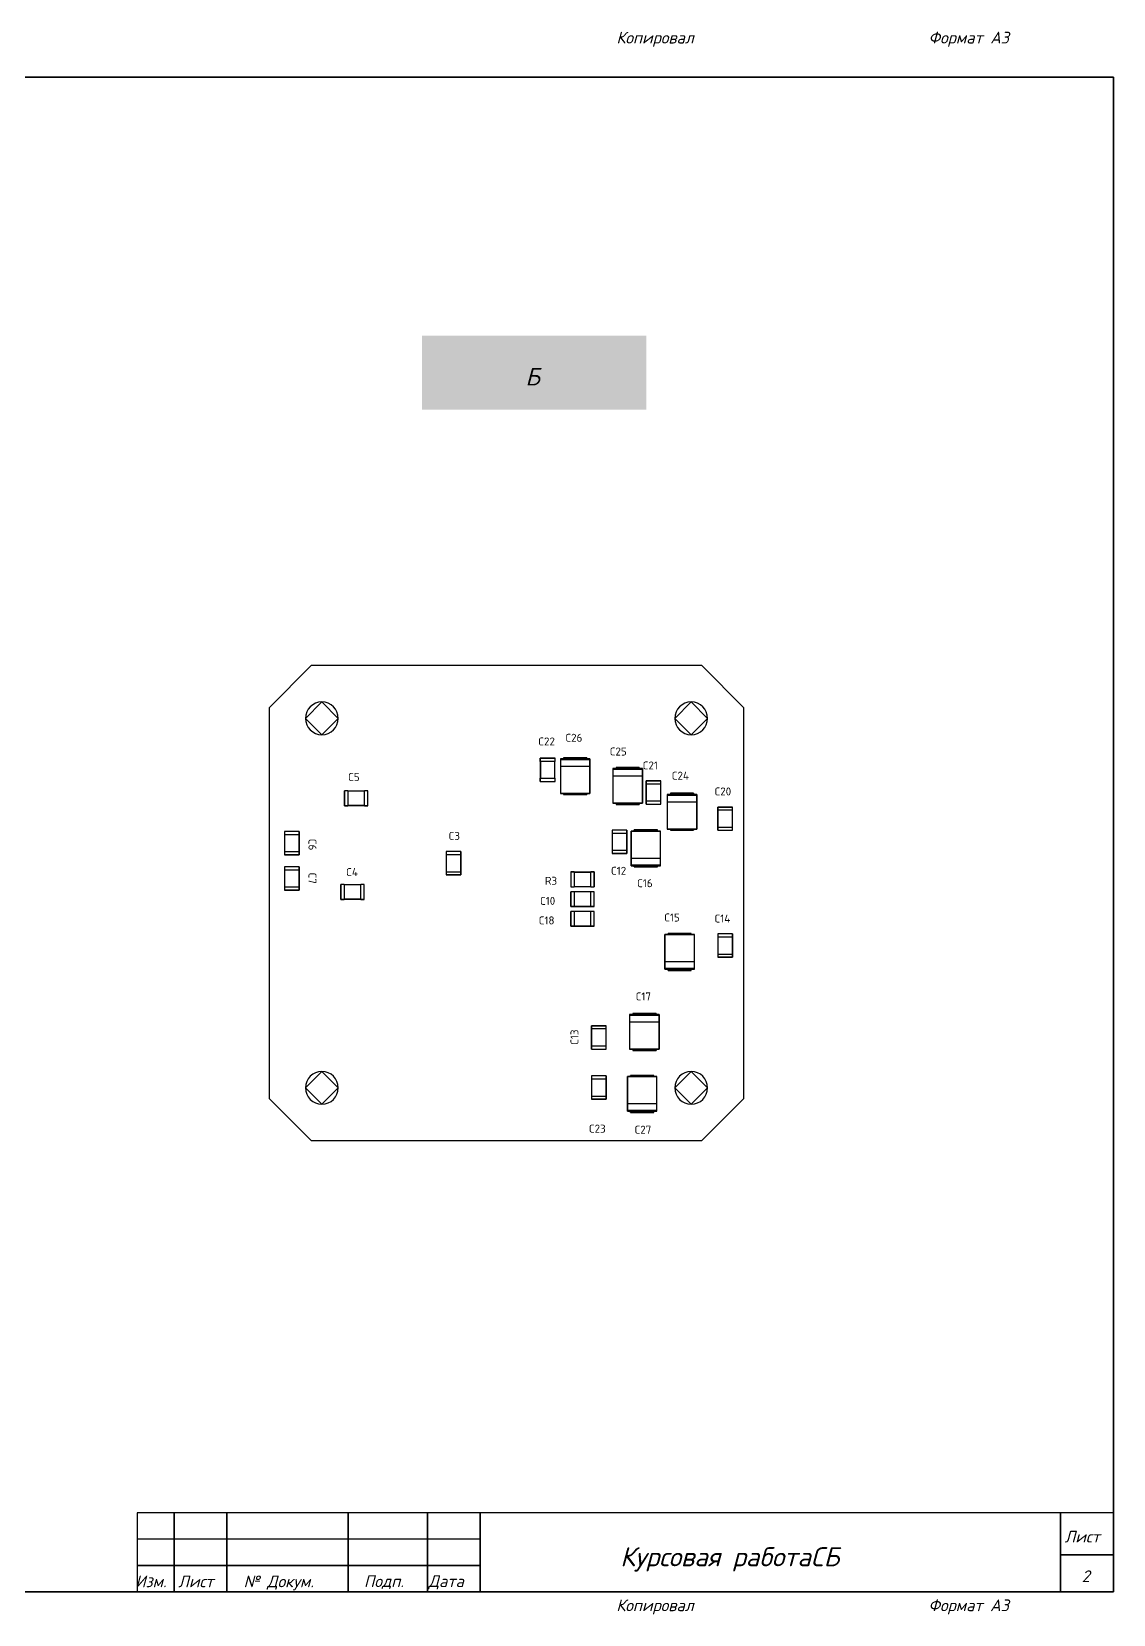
# Model space of a CAD drawing. Header units: inches. Extents: x 5 to 415, y -593 to 71.
# Drawn here: x 210 to 415, y -593.3 to -293.4 of the extents above; entities that cross this region are included whole.
import ezdxf

# ---------------------------------------------------------------- set-up
doc = ezdxf.new("R2010")
doc.units = ezdxf.units.IN
doc.header["$MEASUREMENT"] = 0
doc.styles.add('ISOCPEUR0', font='isocpeur.ttf', dxfattribs={"height": 3.704167})
doc.styles.add('ISOCPEUR1', font='isocpeui.ttf', dxfattribs={"height": 4.7625})

msp = doc.modelspace()

# ---------------------------------------------------------------- linework, layer by layer
at = {"color": 18, "true_color": 0x000000}
for p, q in [((5, -302), (415, -302)), ((415, -302), (20, -302)), ((415, -302), (415, -589)), ((415, -589), (415, -302)), ((263, -413.5), (255, -421.5)), ((337, -413.5), (263, -413.5)), ((345, -421.5), (337, -413.5)), ((255, -421.5), (255, -495.5)), ((261.9, -423.5), (265, -420.4)), ((265, -420.4), (268.1, -423.5)), ((331.9, -423.5), (335, -420.4)), ((335, -420.4), (338.1, -423.5)), ((345, -495.5), (345, -421.5)), ((265, -426.6), (261.9, -423.5)), ((268.1, -423.5), (265, -426.6)), ((335, -426.6), (331.9, -423.5)), ((338.1, -423.5), (335, -426.6)), ((309.2, -431.05), (306.4, -431.05)), ((306.4, -431.05), (306.4, -431.65)), ((306.4, -431.65), (306.4, -431.05)), ((306.4, -431.05), (309.2, -431.05)), ((306.4, -431.65), (306.42, -431.65)), ((309.2, -431.65), (306.4, -431.65)), ((306.42, -431.65), (306.42, -434.85)), ((306.42, -434.85), (306.42, -431.65)), ((309.18, -434.85), (309.18, -431.65)), ((309.18, -431.65), (309.2, -431.65)), ((309.18, -434.85), (309.18, -431.65)), ((309.2, -431.65), (309.2, -431.05)), ((309.2, -431.65), (309.2, -431.05)), ((310.8, -431.15), (310.2, -431.15)), ((310.2, -431.15), (310.2, -431.35)), ((315.8, -431.15), (310.2, -431.15)), ((310.2, -431.15), (310.2, -431.35)), ((310.2, -431.35), (310.2, -432.55)), ((315.8, -431.35), (310.2, -431.35)), ((310.2, -431.35), (310.2, -432.55)), ((315.2, -430.95), (310.8, -430.95)), ((310.8, -430.95), (310.8, -431.15)), ((310.8, -430.95), (310.8, -431.15)), ((315.2, -430.95), (310.8, -430.95)), ((315.2, -431.15), (315.2, -430.95)), ((315.2, -430.95), (315.2, -431.15)), ((315.8, -431.15), (315.2, -431.15)), ((315.8, -431.35), (315.8, -431.15)), ((315.8, -431.15), (315.8, -431.35)), ((315.8, -432.55), (315.8, -431.35)), ((315.8, -431.35), (315.8, -432.55)), ((310.2, -432.55), (310.2, -437.75)), ((310.2, -432.55), (315.8, -432.55)), ((310.2, -432.55), (310.2, -437.75)), ((315.8, -437.75), (315.8, -432.55)), ((315.8, -432.55), (315.8, -437.75)), ((320.75, -433), (320.15, -433)), ((320.15, -433), (320.15, -433.2)), ((325.75, -433), (320.15, -433)), ((320.15, -433), (320.15, -433.2)), ((320.15, -433.2), (320.15, -434.4)), ((325.75, -433.2), (320.15, -433.2)), ((320.15, -433.2), (320.15, -434.4)), ((320.15, -434.4), (320.15, -439.6)), ((320.15, -434.4), (325.75, -434.4)), ((320.15, -434.4), (320.15, -439.6)), ((325.15, -432.8), (320.75, -432.8)), ((320.75, -432.8), (320.75, -433)), ((320.75, -432.8), (320.75, -433)), ((325.15, -432.8), (320.75, -432.8)), ((325.15, -433), (325.15, -432.8)), ((325.15, -432.8), (325.15, -433)), ((325.75, -433), (325.15, -433)), ((325.75, -433.2), (325.75, -433)), ((325.75, -433), (325.75, -433.2)), ((325.75, -434.4), (325.75, -433.2)), ((325.75, -433.2), (325.75, -434.4)), ((325.75, -439.6), (325.75, -434.4)), ((325.75, -434.4), (325.75, -439.6)), ((269.9, -437.25), (269.3, -437.25)), ((269.3, -437.25), (269.3, -440.05)), ((269.3, -440.05), (269.3, -437.25)), ((269.9, -437.25), (269.3, -437.25)), ((269.9, -437.27), (269.9, -437.25)), ((269.9, -437.25), (269.9, -440.05)), ((273.1, -437.27), (269.9, -437.27)), ((273.1, -437.27), (269.9, -437.27)), ((273.7, -437.25), (273.1, -437.25)), ((273.1, -437.25), (273.1, -437.27)), ((273.7, -437.25), (273.1, -437.25)), ((273.1, -440.05), (273.1, -437.25)), ((273.7, -440.05), (273.7, -437.25)), ((273.7, -440.05), (273.7, -437.25)), ((306.42, -434.85), (306.4, -434.85)), ((306.4, -434.85), (306.4, -435.45)), ((306.4, -435.45), (306.4, -434.85)), ((306.4, -434.85), (309.2, -434.85)), ((306.4, -435.45), (309.2, -435.45)), ((306.4, -435.45), (309.2, -435.45)), ((309.2, -434.85), (309.18, -434.85)), ((309.2, -435.45), (309.2, -434.85)), ((309.2, -435.45), (309.2, -434.85)), ((310.2, -437.75), (310.8, -437.75)), ((315.8, -437.75), (310.2, -437.75)), ((310.8, -437.75), (310.8, -437.95)), ((310.8, -437.75), (310.8, -437.95)), ((315.2, -437.95), (315.2, -437.75)), ((315.2, -437.75), (315.8, -437.75)), ((315.2, -437.75), (315.2, -437.95)), ((329.25, -435.35), (326.45, -435.35)), ((326.45, -435.35), (326.45, -435.95)), ((326.45, -435.95), (326.45, -435.35)), ((326.45, -435.35), (329.25, -435.35)), ((326.45, -435.95), (326.47, -435.95)), ((329.25, -435.95), (326.45, -435.95)), ((326.47, -435.95), (326.47, -439.15)), ((326.47, -439.15), (326.47, -435.95)), ((329.23, -439.15), (329.23, -435.95)), ((329.23, -435.95), (329.25, -435.95)), ((329.23, -439.15), (329.23, -435.95)), ((329.25, -435.95), (329.25, -435.35)), ((329.25, -435.95), (329.25, -435.35)), ((335.45, -437.7), (331.05, -437.7)), ((331.05, -437.7), (331.05, -437.9)), ((331.05, -437.7), (331.05, -437.9)), ((335.45, -437.7), (331.05, -437.7)), ((335.45, -437.9), (335.45, -437.7)), ((335.45, -437.7), (335.45, -437.9)), ((269.3, -440.05), (269.9, -440.05)), ((269.9, -440.05), (269.3, -440.05)), ((269.9, -440.05), (269.9, -440.03)), ((269.9, -440.03), (273.1, -440.03)), ((273.1, -440.03), (269.9, -440.03)), ((273.1, -440.03), (273.1, -440.05)), ((273.1, -440.05), (273.7, -440.05)), ((273.7, -440.05), (273.1, -440.05)), ((310.8, -437.95), (315.2, -437.95)), ((315.2, -437.95), (310.8, -437.95)), ((320.15, -439.6), (320.75, -439.6)), ((325.75, -439.6), (320.15, -439.6)), ((320.75, -439.6), (320.75, -439.8)), ((320.75, -439.6), (320.75, -439.8)), ((320.75, -439.8), (325.15, -439.8)), ((325.15, -439.8), (320.75, -439.8)), ((325.15, -439.8), (325.15, -439.6)), ((325.15, -439.6), (325.75, -439.6)), ((325.15, -439.6), (325.15, -439.8)), ((326.47, -439.15), (326.45, -439.15)), ((326.45, -439.15), (326.45, -439.75)), ((326.45, -439.75), (326.45, -439.15)), ((326.45, -439.15), (329.25, -439.15)), ((326.45, -439.75), (329.25, -439.75)), ((326.45, -439.75), (329.25, -439.75)), ((329.25, -439.15), (329.23, -439.15)), ((329.25, -439.75), (329.25, -439.15)), ((329.25, -439.75), (329.25, -439.15)), ((331.05, -437.9), (330.45, -437.9)), ((330.45, -437.9), (330.45, -438.1)), ((336.05, -437.9), (330.45, -437.9)), ((330.45, -437.9), (330.45, -438.1)), ((330.45, -438.1), (330.45, -439.3)), ((336.05, -438.1), (330.45, -438.1)), ((330.45, -438.1), (330.45, -439.3)), ((330.45, -439.3), (330.45, -444.5)), ((330.45, -439.3), (336.05, -439.3)), ((330.45, -439.3), (330.45, -444.5)), ((336.05, -437.9), (335.45, -437.9)), ((336.05, -438.1), (336.05, -437.9)), ((336.05, -437.9), (336.05, -438.1)), ((336.05, -439.3), (336.05, -438.1)), ((336.05, -438.1), (336.05, -439.3)), ((336.05, -444.5), (336.05, -439.3)), ((336.05, -439.3), (336.05, -444.5)), ((342.85, -440.3), (340.05, -440.3)), ((340.05, -440.3), (340.05, -440.9)), ((340.05, -440.9), (340.05, -440.3)), ((340.05, -440.3), (342.85, -440.3)), ((342.85, -440.9), (342.85, -440.3)), ((342.85, -440.9), (342.85, -440.3)), ((340.05, -440.9), (340.07, -440.9)), ((342.85, -440.9), (340.05, -440.9)), ((340.07, -440.9), (340.07, -444.1)), ((340.07, -444.1), (340.07, -440.9)), ((342.83, -444.1), (342.83, -440.9)), ((342.83, -440.9), (342.85, -440.9)), ((342.83, -444.1), (342.83, -440.9)), ((260.7, -444.95), (257.9, -444.95)), ((257.9, -444.95), (257.9, -445.55)), ((257.9, -444.95), (257.9, -445.55)), ((260.7, -444.95), (257.9, -444.95)), ((257.9, -445.55), (257.92, -445.55)), ((260.7, -445.55), (257.9, -445.55)), ((257.92, -445.55), (257.92, -448.75)), ((257.92, -445.55), (257.92, -448.75)), ((260.68, -448.75), (260.68, -445.55)), ((260.68, -445.55), (260.7, -445.55)), ((260.68, -445.55), (260.68, -448.75)), ((260.7, -445.55), (260.7, -444.95)), ((260.7, -444.95), (260.7, -445.55)), ((322.8, -444.7), (320, -444.7)), ((320, -444.7), (320, -445.3)), ((320, -444.7), (320, -445.3)), ((322.8, -444.7), (320, -444.7)), ((320, -445.3), (320.02, -445.3)), ((322.8, -445.3), (320, -445.3)), ((320.02, -445.3), (320.02, -448.5)), ((320.02, -445.3), (320.02, -448.5)), ((322.78, -448.5), (322.78, -445.3)), ((322.78, -445.3), (322.8, -445.3)), ((322.78, -445.3), (322.78, -448.5)), ((322.8, -445.3), (322.8, -444.7)), ((322.8, -444.7), (322.8, -445.3)), ((324.2, -444.85), (323.6, -444.85)), ((323.6, -444.85), (323.6, -450.05)), ((323.6, -444.85), (329.2, -444.85)), ((323.6, -450.05), (323.6, -444.85)), ((328.6, -444.65), (324.2, -444.65)), ((324.2, -444.65), (324.2, -444.85)), ((324.2, -444.85), (324.2, -444.65)), ((324.2, -444.65), (328.6, -444.65)), ((328.6, -444.85), (328.6, -444.65)), ((328.6, -444.85), (328.6, -444.65)), ((329.2, -444.85), (328.6, -444.85)), ((329.2, -450.05), (329.2, -444.85)), ((329.2, -450.05), (329.2, -444.85)), ((330.45, -444.5), (331.05, -444.5)), ((336.05, -444.5), (330.45, -444.5)), ((331.05, -444.5), (331.05, -444.7)), ((331.05, -444.5), (331.05, -444.7)), ((331.05, -444.7), (335.45, -444.7)), ((335.45, -444.7), (331.05, -444.7)), ((335.45, -444.7), (335.45, -444.5)), ((335.45, -444.5), (336.05, -444.5)), ((335.45, -444.5), (335.45, -444.7)), ((340.07, -444.1), (340.05, -444.1)), ((340.05, -444.1), (340.05, -444.7)), ((340.05, -444.7), (340.05, -444.1)), ((340.05, -444.1), (342.85, -444.1)), ((340.05, -444.7), (342.85, -444.7)), ((340.05, -444.7), (342.85, -444.7)), ((342.85, -444.1), (342.83, -444.1)), ((342.85, -444.7), (342.85, -444.1)), ((342.85, -444.7), (342.85, -444.1)), ((257.92, -448.75), (257.9, -448.75)), ((257.9, -448.75), (257.9, -449.35)), ((257.9, -448.75), (257.9, -449.35)), ((257.9, -448.75), (260.7, -448.75)), ((257.9, -449.35), (260.7, -449.35)), ((260.7, -449.35), (257.9, -449.35)), ((260.7, -448.75), (260.68, -448.75)), ((260.7, -449.35), (260.7, -448.75)), ((260.7, -448.75), (260.7, -449.35)), ((291.35, -448.75), (288.55, -448.75)), ((288.55, -448.75), (288.55, -449.35)), ((288.55, -448.75), (288.55, -449.35)), ((291.35, -448.75), (288.55, -448.75)), ((288.55, -449.35), (288.57, -449.35)), ((291.35, -449.35), (288.55, -449.35)), ((288.57, -449.35), (288.57, -452.55)), ((288.57, -449.35), (288.57, -452.55)), ((291.33, -452.55), (291.33, -449.35)), ((291.33, -449.35), (291.35, -449.35)), ((291.33, -449.35), (291.33, -452.55)), ((291.35, -449.35), (291.35, -448.75)), ((291.35, -448.75), (291.35, -449.35)), ((320.02, -448.5), (320, -448.5)), ((320, -448.5), (320, -449.1)), ((320, -448.5), (320, -449.1)), ((320, -448.5), (322.8, -448.5)), ((320, -449.1), (322.8, -449.1)), ((322.8, -449.1), (320, -449.1)), ((322.8, -448.5), (322.78, -448.5)), ((322.8, -449.1), (322.8, -448.5)), ((322.8, -448.5), (322.8, -449.1)), ((260.7, -451.65), (257.9, -451.65)), ((257.9, -451.65), (257.9, -452.25)), ((257.9, -451.65), (257.9, -452.25)), ((260.7, -451.65), (257.9, -451.65)), ((257.9, -452.25), (257.92, -452.25)), ((260.7, -452.25), (257.9, -452.25)), ((257.92, -452.25), (257.92, -455.45)), ((257.92, -452.25), (257.92, -455.45)), ((260.68, -455.45), (260.68, -452.25)), ((260.68, -452.25), (260.7, -452.25)), ((260.68, -452.25), (260.68, -455.45)), ((260.7, -452.25), (260.7, -451.65)), ((260.7, -451.65), (260.7, -452.25)), ((288.57, -452.55), (288.55, -452.55)), ((288.55, -452.55), (288.55, -453.15)), ((288.55, -452.55), (288.55, -453.15)), ((288.55, -452.55), (291.35, -452.55)), ((291.35, -452.55), (291.33, -452.55)), ((291.35, -453.15), (291.35, -452.55)), ((291.35, -452.55), (291.35, -453.15)), ((312.2, -452.6), (312.2, -455.4)), ((312.8, -452.6), (312.2, -452.6)), ((312.2, -452.6), (312.8, -452.6)), ((312.2, -452.6), (312.2, -455.4)), ((312.8, -452.62), (312.8, -452.6)), ((312.8, -452.6), (312.8, -455.4)), ((316, -452.62), (312.8, -452.62)), ((312.8, -452.62), (316, -452.62)), ((316.6, -452.6), (316, -452.6)), ((316, -452.6), (316, -452.62)), ((316, -452.6), (316.6, -452.6)), ((316, -455.4), (316, -452.6)), ((316.6, -455.4), (316.6, -452.6)), ((316.6, -452.6), (316.6, -455.4)), ((323.6, -450.05), (323.6, -451.25)), ((329.2, -450.05), (323.6, -450.05)), ((323.6, -451.25), (323.6, -450.05)), ((323.6, -451.25), (323.6, -451.45)), ((323.6, -451.25), (329.2, -451.25)), ((323.6, -451.45), (323.6, -451.25)), ((323.6, -451.45), (324.2, -451.45)), ((323.6, -451.45), (329.2, -451.45)), ((324.2, -451.45), (324.2, -451.65)), ((324.2, -451.65), (324.2, -451.45)), ((324.2, -451.65), (328.6, -451.65)), ((324.2, -451.65), (328.6, -451.65)), ((328.6, -451.65), (328.6, -451.45)), ((328.6, -451.45), (329.2, -451.45)), ((328.6, -451.65), (328.6, -451.45)), ((329.2, -451.25), (329.2, -450.05)), ((329.2, -451.25), (329.2, -450.05)), ((329.2, -451.45), (329.2, -451.25)), ((329.2, -451.45), (329.2, -451.25)), ((257.92, -455.45), (257.9, -455.45)), ((257.9, -455.45), (257.9, -456.05)), ((257.9, -455.45), (257.9, -456.05)), ((257.9, -455.45), (260.7, -455.45)), ((260.7, -455.45), (260.68, -455.45)), ((260.7, -456.05), (260.7, -455.45)), ((260.7, -455.45), (260.7, -456.05)), ((269.2, -455), (268.6, -455)), ((268.6, -455), (268.6, -457.8)), ((268.6, -457.8), (268.6, -455)), ((269.2, -455), (268.6, -455)), ((269.2, -455.02), (269.2, -455)), ((269.2, -455), (269.2, -457.8)), ((272.4, -455.02), (269.2, -455.02)), ((272.4, -455.02), (269.2, -455.02)), ((273, -455), (272.4, -455)), ((272.4, -455), (272.4, -455.02)), ((273, -455), (272.4, -455)), ((272.4, -457.8), (272.4, -455)), ((273, -457.8), (273, -455)), ((273, -457.8), (273, -455)), ((288.55, -453.15), (291.35, -453.15)), ((291.35, -453.15), (288.55, -453.15)), ((312.2, -455.4), (312.8, -455.4)), ((312.2, -455.4), (312.8, -455.4)), ((312.8, -455.4), (312.8, -455.38)), ((312.8, -455.38), (316, -455.38)), ((312.8, -455.38), (316, -455.38)), ((316, -455.38), (316, -455.4)), ((316, -455.4), (316.6, -455.4)), ((316, -455.4), (316.6, -455.4)), ((257.9, -456.05), (260.7, -456.05)), ((260.7, -456.05), (257.9, -456.05)), ((268.6, -457.8), (269.2, -457.8)), ((269.2, -457.8), (268.6, -457.8)), ((269.2, -457.8), (269.2, -457.78)), ((269.2, -457.78), (272.4, -457.78)), ((272.4, -457.78), (269.2, -457.78)), ((272.4, -457.78), (272.4, -457.8)), ((272.4, -457.8), (273, -457.8)), ((273, -457.8), (272.4, -457.8)), ((312.79, -456.35), (312.19, -456.35)), ((312.19, -456.35), (312.19, -459.15)), ((312.19, -459.15), (312.19, -456.35)), ((312.79, -456.35), (312.19, -456.35)), ((312.79, -456.37), (312.79, -456.35)), ((312.79, -456.35), (312.79, -459.15)), ((315.99, -456.37), (312.79, -456.37)), ((315.99, -456.37), (312.79, -456.37)), ((316.59, -456.35), (315.99, -456.35)), ((315.99, -456.35), (315.99, -456.37)), ((316.59, -456.35), (315.99, -456.35)), ((315.99, -459.15), (315.99, -456.35)), ((316.59, -459.15), (316.59, -456.35)), ((316.59, -459.15), (316.59, -456.35)), ((312.19, -459.15), (312.79, -459.15)), ((312.79, -459.15), (312.19, -459.15)), ((312.79, -460.1), (312.19, -460.1)), ((312.19, -460.1), (312.19, -462.9)), ((312.19, -462.9), (312.19, -460.1)), ((312.79, -460.1), (312.19, -460.1)), ((312.79, -459.15), (312.79, -459.13)), ((312.79, -459.13), (315.99, -459.13)), ((315.99, -459.13), (312.79, -459.13)), ((312.79, -460.12), (312.79, -460.1)), ((312.79, -460.1), (312.79, -462.9)), ((315.99, -460.12), (312.79, -460.12)), ((315.99, -460.12), (312.79, -460.12)), ((315.99, -459.13), (315.99, -459.15)), ((315.99, -459.15), (316.59, -459.15)), ((316.59, -459.15), (315.99, -459.15)), ((316.59, -460.1), (315.99, -460.1)), ((315.99, -460.1), (315.99, -460.12)), ((316.59, -460.1), (315.99, -460.1)), ((315.99, -462.9), (315.99, -460.1)), ((316.59, -462.9), (316.59, -460.1)), ((316.59, -462.9), (316.59, -460.1)), ((312.19, -462.9), (312.79, -462.9)), ((312.79, -462.9), (312.19, -462.9)), ((312.79, -462.9), (312.79, -462.88)), ((312.79, -462.88), (315.99, -462.88)), ((315.99, -462.88), (312.79, -462.88)), ((315.99, -462.88), (315.99, -462.9)), ((315.99, -462.9), (316.59, -462.9)), ((316.59, -462.9), (315.99, -462.9)), ((330.62, -464.45), (330.02, -464.45)), ((330.02, -464.45), (330.02, -469.65)), ((330.02, -464.45), (335.62, -464.45)), ((330.02, -469.65), (330.02, -464.45)), ((335.02, -464.25), (330.62, -464.25)), ((330.62, -464.25), (330.62, -464.45)), ((330.62, -464.45), (330.62, -464.25)), ((330.62, -464.25), (335.02, -464.25)), ((335.02, -464.45), (335.02, -464.25)), ((335.02, -464.45), (335.02, -464.25)), ((335.62, -464.45), (335.02, -464.45)), ((335.62, -469.65), (335.62, -464.45)), ((335.62, -469.65), (335.62, -464.45)), ((342.85, -464.35), (340.05, -464.35)), ((340.05, -464.35), (340.05, -464.95)), ((340.05, -464.35), (340.05, -464.95)), ((342.85, -464.35), (340.05, -464.35)), ((342.85, -464.95), (342.85, -464.35)), ((342.85, -464.35), (342.85, -464.95)), ((340.05, -464.95), (340.07, -464.95)), ((342.85, -464.95), (340.05, -464.95)), ((340.07, -464.95), (340.07, -468.15)), ((340.07, -464.95), (340.07, -468.15)), ((342.83, -468.15), (342.83, -464.95)), ((342.83, -464.95), (342.85, -464.95)), ((342.83, -464.95), (342.83, -468.15)), ((330.02, -469.65), (330.02, -470.85)), ((335.62, -469.65), (330.02, -469.65)), ((330.02, -470.85), (330.02, -469.65)), ((335.62, -470.85), (335.62, -469.65)), ((335.62, -470.85), (335.62, -469.65)), ((340.07, -468.15), (340.05, -468.15)), ((340.05, -468.15), (340.05, -468.75)), ((340.05, -468.15), (340.05, -468.75)), ((340.05, -468.15), (342.85, -468.15)), ((340.05, -468.75), (342.85, -468.75)), ((342.85, -468.75), (340.05, -468.75)), ((342.85, -468.15), (342.83, -468.15)), ((342.85, -468.75), (342.85, -468.15)), ((342.85, -468.15), (342.85, -468.75)), ((330.02, -470.85), (330.02, -471.05)), ((330.02, -470.85), (335.62, -470.85)), ((330.02, -471.05), (330.02, -470.85)), ((330.02, -471.05), (330.62, -471.05)), ((330.02, -471.05), (335.62, -471.05)), ((330.62, -471.05), (330.62, -471.25)), ((330.62, -471.25), (330.62, -471.05)), ((330.62, -471.25), (335.02, -471.25)), ((330.62, -471.25), (335.02, -471.25)), ((335.02, -471.25), (335.02, -471.05)), ((335.02, -471.05), (335.62, -471.05)), ((335.02, -471.25), (335.02, -471.05)), ((335.62, -471.05), (335.62, -470.85)), ((335.62, -471.05), (335.62, -470.85)), ((323.93, -479.6), (323.33, -479.6)), ((323.33, -479.6), (323.33, -479.8)), ((328.93, -479.6), (323.33, -479.6)), ((323.33, -479.6), (323.33, -479.8)), ((328.33, -479.4), (323.93, -479.4)), ((323.93, -479.4), (323.93, -479.6)), ((323.93, -479.4), (323.93, -479.6)), ((328.33, -479.4), (323.93, -479.4)), ((328.33, -479.6), (328.33, -479.4)), ((328.33, -479.4), (328.33, -479.6)), ((328.93, -479.6), (328.33, -479.6)), ((328.93, -479.8), (328.93, -479.6)), ((328.93, -479.6), (328.93, -479.8)), ((318.9, -481.75), (316.1, -481.75)), ((316.1, -481.75), (316.1, -482.35)), ((316.1, -482.35), (316.1, -481.75)), ((316.1, -481.75), (318.9, -481.75)), ((316.1, -482.35), (316.12, -482.35)), ((318.9, -482.35), (316.1, -482.35)), ((316.12, -482.35), (316.12, -485.55)), ((316.12, -485.55), (316.12, -482.35)), ((318.88, -485.55), (318.88, -482.35)), ((318.88, -482.35), (318.9, -482.35)), ((318.88, -485.55), (318.88, -482.35)), ((318.9, -482.35), (318.9, -481.75)), ((318.9, -482.35), (318.9, -481.75)), ((323.33, -479.8), (323.33, -481)), ((328.93, -479.8), (323.33, -479.8)), ((323.33, -479.8), (323.33, -481)), ((323.33, -481), (323.33, -486.2)), ((323.33, -481), (328.93, -481)), ((323.33, -481), (323.33, -486.2)), ((328.93, -481), (328.93, -479.8)), ((328.93, -479.8), (328.93, -481)), ((328.93, -486.2), (328.93, -481)), ((328.93, -481), (328.93, -486.2)), ((316.12, -485.55), (316.1, -485.55)), ((316.1, -485.55), (316.1, -486.15)), ((316.1, -486.15), (316.1, -485.55)), ((316.1, -485.55), (318.9, -485.55)), ((318.9, -485.55), (318.88, -485.55)), ((318.9, -486.15), (318.9, -485.55)), ((318.9, -486.15), (318.9, -485.55)), ((316.1, -486.15), (318.9, -486.15)), ((316.1, -486.15), (318.9, -486.15)), ((323.33, -486.2), (323.93, -486.2)), ((328.93, -486.2), (323.33, -486.2)), ((323.93, -486.2), (323.93, -486.4)), ((323.93, -486.2), (323.93, -486.4)), ((323.93, -486.4), (328.33, -486.4)), ((328.33, -486.4), (323.93, -486.4)), ((328.33, -486.4), (328.33, -486.2)), ((328.33, -486.2), (328.93, -486.2)), ((328.33, -486.2), (328.33, -486.4)), ((261.9, -493.5), (265, -490.4)), ((265, -490.4), (268.1, -493.5)), ((318.9, -491.25), (316.1, -491.25)), ((316.1, -491.25), (316.1, -491.85)), ((316.1, -491.25), (316.1, -491.85)), ((318.9, -491.25), (316.1, -491.25)), ((318.9, -491.85), (318.9, -491.25)), ((318.9, -491.25), (318.9, -491.85)), ((323.5, -491.35), (322.9, -491.35)), ((322.9, -491.35), (322.9, -496.55)), ((322.9, -491.35), (328.5, -491.35)), ((322.9, -496.55), (322.9, -491.35)), ((327.9, -491.15), (323.5, -491.15)), ((323.5, -491.15), (323.5, -491.35)), ((323.5, -491.35), (323.5, -491.15)), ((323.5, -491.15), (327.9, -491.15)), ((327.9, -491.35), (327.9, -491.15)), ((327.9, -491.35), (327.9, -491.15)), ((328.5, -491.35), (327.9, -491.35)), ((328.5, -496.55), (328.5, -491.35)), ((328.5, -496.55), (328.5, -491.35)), ((331.9, -493.5), (335, -490.4)), ((335, -490.4), (338.1, -493.5)), ((265, -496.6), (261.9, -493.5)), ((268.1, -493.5), (265, -496.6)), ((316.1, -491.85), (316.12, -491.85)), ((318.9, -491.85), (316.1, -491.85)), ((316.12, -491.85), (316.12, -495.05)), ((316.12, -491.85), (316.12, -495.05)), ((318.88, -495.05), (318.88, -491.85)), ((318.88, -491.85), (318.9, -491.85)), ((318.88, -491.85), (318.88, -495.05)), ((335, -496.6), (331.9, -493.5)), ((338.1, -493.5), (335, -496.6)), ((255, -495.5), (263, -503.5)), ((316.12, -495.05), (316.1, -495.05)), ((316.1, -495.05), (316.1, -495.65)), ((316.1, -495.05), (316.1, -495.65)), ((316.1, -495.05), (318.9, -495.05)), ((316.1, -495.65), (318.9, -495.65)), ((318.9, -495.65), (316.1, -495.65)), ((318.9, -495.05), (318.88, -495.05)), ((318.9, -495.65), (318.9, -495.05)), ((318.9, -495.05), (318.9, -495.65)), ((322.9, -496.55), (322.9, -497.75)), ((328.5, -496.55), (322.9, -496.55)), ((322.9, -497.75), (322.9, -496.55)), ((328.5, -497.75), (328.5, -496.55)), ((328.5, -497.75), (328.5, -496.55)), ((337, -503.5), (345, -495.5)), ((322.9, -497.75), (322.9, -497.95)), ((322.9, -497.75), (328.5, -497.75)), ((322.9, -497.95), (322.9, -497.75)), ((322.9, -497.95), (323.5, -497.95)), ((322.9, -497.95), (328.5, -497.95)), ((323.5, -497.95), (323.5, -498.15)), ((323.5, -498.15), (323.5, -497.95)), ((323.5, -498.15), (327.9, -498.15)), ((323.5, -498.15), (327.9, -498.15)), ((327.9, -498.15), (327.9, -497.95)), ((327.9, -497.95), (328.5, -497.95)), ((327.9, -498.15), (327.9, -497.95)), ((328.5, -497.95), (328.5, -497.75)), ((328.5, -497.95), (328.5, -497.75)), ((263, -503.5), (337, -503.5)), ((237, -574), (230, -574)), ((230, -574), (230, -589)), ((237, -589), (237, -574)), ((247, -574), (237, -574)), ((237, -574), (237, -589)), ((247, -589), (247, -574)), ((270, -574), (247, -574)), ((247, -574), (247, -589)), ((285, -574), (270, -574)), ((270, -574), (270, -589)), ((270, -589), (270, -574)), ((285, -589), (285, -574)), ((295, -574), (285, -574)), ((285, -574), (285, -589)), ((295, -589), (295, -574)), ((405, -574), (295, -574)), ((295, -574), (295, -589)), ((415, -574), (405, -574)), ((405, -574), (405, -582)), ((405, -589), (405, -574)), ((415, -582), (415, -574)), ((295, -579), (230, -579)), ((230, -579), (230, -584)), ((295, -584), (295, -579)), ((295, -584), (230, -584)), ((230, -584), (230, -589)), ((230, -584), (295, -584)), ((295, -589), (295, -584)), ((415, -582), (405, -582)), ((405, -582), (405, -589)), ((405, -582), (415, -582)), ((415, -589), (415, -582)), ((415, -589), (5, -589)), ((20, -589), (415, -589)), ((230, -589), (295, -589)), ((230, -589), (237, -589)), ((237, -589), (247, -589)), ((247, -589), (270, -589)), ((270, -589), (285, -589)), ((285, -589), (295, -589)), ((295, -589), (405, -589)), ((405, -589), (415, -589))]:
    msp.add_line(p, q, dxfattribs=at)
at = {"color": 7, "true_color": 0xffffff}
for p, q in [((415, -302), (20, -302)), ((415, -589), (415, -302)), ((309.2, -431.05), (306.4, -431.05)), ((306.4, -431.05), (306.4, -431.65)), ((306.4, -431.65), (306.4, -431.05)), ((306.4, -431.05), (309.2, -431.05)), ((306.4, -431.65), (306.42, -431.65)), ((309.2, -431.65), (306.4, -431.65)), ((306.42, -431.65), (306.42, -434.85)), ((306.42, -434.85), (306.42, -431.65)), ((309.18, -434.85), (309.18, -431.65)), ((309.18, -431.65), (309.2, -431.65)), ((309.18, -434.85), (309.18, -431.65)), ((309.2, -431.65), (309.2, -431.05)), ((309.2, -431.65), (309.2, -431.05)), ((310.8, -431.15), (310.2, -431.15)), ((310.2, -431.15), (310.2, -431.35)), ((315.8, -431.15), (310.2, -431.15)), ((310.2, -431.15), (310.2, -431.35)), ((310.2, -431.35), (310.2, -432.55)), ((315.8, -431.35), (310.2, -431.35)), ((310.2, -431.35), (310.2, -432.55)), ((315.2, -430.95), (310.8, -430.95)), ((310.8, -430.95), (310.8, -431.15)), ((310.8, -430.95), (310.8, -431.15)), ((315.2, -430.95), (310.8, -430.95)), ((315.2, -431.15), (315.2, -430.95)), ((315.2, -430.95), (315.2, -431.15)), ((315.8, -431.15), (315.2, -431.15)), ((315.8, -431.35), (315.8, -431.15)), ((315.8, -431.15), (315.8, -431.35)), ((315.8, -432.55), (315.8, -431.35)), ((315.8, -431.35), (315.8, -432.55)), ((310.2, -432.55), (310.2, -437.75)), ((310.2, -432.55), (315.8, -432.55)), ((310.2, -432.55), (310.2, -437.75)), ((315.8, -437.75), (315.8, -432.55)), ((315.8, -432.55), (315.8, -437.75)), ((320.75, -433), (320.15, -433)), ((320.15, -433), (320.15, -433.2)), ((325.75, -433), (320.15, -433)), ((320.15, -433), (320.15, -433.2)), ((320.15, -433.2), (320.15, -434.4)), ((325.75, -433.2), (320.15, -433.2)), ((320.15, -433.2), (320.15, -434.4)), ((320.15, -434.4), (320.15, -439.6)), ((320.15, -434.4), (325.75, -434.4)), ((320.15, -434.4), (320.15, -439.6)), ((325.15, -432.8), (320.75, -432.8)), ((320.75, -432.8), (320.75, -433)), ((320.75, -432.8), (320.75, -433)), ((325.15, -432.8), (320.75, -432.8)), ((325.15, -433), (325.15, -432.8)), ((325.15, -432.8), (325.15, -433)), ((325.75, -433), (325.15, -433)), ((325.75, -433.2), (325.75, -433)), ((325.75, -433), (325.75, -433.2)), ((325.75, -434.4), (325.75, -433.2)), ((325.75, -433.2), (325.75, -434.4)), ((325.75, -439.6), (325.75, -434.4)), ((325.75, -434.4), (325.75, -439.6)), ((269.9, -437.25), (269.3, -437.25)), ((269.3, -437.25), (269.3, -440.05)), ((269.3, -440.05), (269.3, -437.25)), ((269.9, -437.25), (269.3, -437.25)), ((269.9, -437.27), (269.9, -437.25)), ((269.9, -437.25), (269.9, -440.05)), ((273.1, -437.27), (269.9, -437.27)), ((273.1, -437.27), (269.9, -437.27)), ((273.7, -437.25), (273.1, -437.25)), ((273.1, -437.25), (273.1, -437.27)), ((273.7, -437.25), (273.1, -437.25)), ((273.1, -440.05), (273.1, -437.25)), ((273.7, -440.05), (273.7, -437.25)), ((273.7, -440.05), (273.7, -437.25)), ((306.42, -434.85), (306.4, -434.85)), ((306.4, -434.85), (306.4, -435.45)), ((306.4, -435.45), (306.4, -434.85)), ((306.4, -434.85), (309.2, -434.85)), ((306.4, -435.45), (309.2, -435.45)), ((306.4, -435.45), (309.2, -435.45)), ((309.2, -434.85), (309.18, -434.85)), ((309.2, -435.45), (309.2, -434.85)), ((309.2, -435.45), (309.2, -434.85)), ((310.2, -437.75), (310.8, -437.75)), ((315.8, -437.75), (310.2, -437.75)), ((310.8, -437.75), (310.8, -437.95)), ((310.8, -437.75), (310.8, -437.95)), ((315.2, -437.95), (315.2, -437.75)), ((315.2, -437.75), (315.8, -437.75)), ((315.2, -437.75), (315.2, -437.95)), ((329.25, -435.35), (326.45, -435.35)), ((326.45, -435.35), (326.45, -435.95)), ((326.45, -435.95), (326.45, -435.35)), ((326.45, -435.35), (329.25, -435.35)), ((326.45, -435.95), (326.47, -435.95)), ((329.25, -435.95), (326.45, -435.95)), ((326.47, -435.95), (326.47, -439.15)), ((326.47, -439.15), (326.47, -435.95)), ((329.23, -439.15), (329.23, -435.95)), ((329.23, -435.95), (329.25, -435.95)), ((329.23, -439.15), (329.23, -435.95)), ((329.25, -435.95), (329.25, -435.35)), ((329.25, -435.95), (329.25, -435.35)), ((335.45, -437.7), (331.05, -437.7)), ((331.05, -437.7), (331.05, -437.9)), ((331.05, -437.7), (331.05, -437.9)), ((335.45, -437.7), (331.05, -437.7)), ((335.45, -437.9), (335.45, -437.7)), ((335.45, -437.7), (335.45, -437.9)), ((269.3, -440.05), (269.9, -440.05)), ((269.9, -440.05), (269.3, -440.05)), ((269.9, -440.05), (269.9, -440.03)), ((269.9, -440.03), (273.1, -440.03)), ((273.1, -440.03), (269.9, -440.03)), ((273.1, -440.03), (273.1, -440.05)), ((273.1, -440.05), (273.7, -440.05)), ((273.7, -440.05), (273.1, -440.05)), ((310.8, -437.95), (315.2, -437.95)), ((315.2, -437.95), (310.8, -437.95)), ((320.15, -439.6), (320.75, -439.6)), ((325.75, -439.6), (320.15, -439.6)), ((320.75, -439.6), (320.75, -439.8)), ((320.75, -439.6), (320.75, -439.8)), ((320.75, -439.8), (325.15, -439.8)), ((325.15, -439.8), (320.75, -439.8)), ((325.15, -439.8), (325.15, -439.6)), ((325.15, -439.6), (325.75, -439.6)), ((325.15, -439.6), (325.15, -439.8)), ((326.47, -439.15), (326.45, -439.15)), ((326.45, -439.15), (326.45, -439.75)), ((326.45, -439.75), (326.45, -439.15)), ((326.45, -439.15), (329.25, -439.15)), ((326.45, -439.75), (329.25, -439.75)), ((326.45, -439.75), (329.25, -439.75)), ((329.25, -439.15), (329.23, -439.15)), ((329.25, -439.75), (329.25, -439.15)), ((329.25, -439.75), (329.25, -439.15)), ((331.05, -437.9), (330.45, -437.9)), ((330.45, -437.9), (330.45, -438.1)), ((336.05, -437.9), (330.45, -437.9)), ((330.45, -437.9), (330.45, -438.1)), ((330.45, -438.1), (330.45, -439.3)), ((336.05, -438.1), (330.45, -438.1)), ((330.45, -438.1), (330.45, -439.3)), ((330.45, -439.3), (330.45, -444.5)), ((330.45, -439.3), (336.05, -439.3)), ((330.45, -439.3), (330.45, -444.5)), ((336.05, -437.9), (335.45, -437.9)), ((336.05, -438.1), (336.05, -437.9)), ((336.05, -437.9), (336.05, -438.1)), ((336.05, -439.3), (336.05, -438.1)), ((336.05, -438.1), (336.05, -439.3)), ((336.05, -444.5), (336.05, -439.3)), ((336.05, -439.3), (336.05, -444.5)), ((342.85, -440.3), (340.05, -440.3)), ((340.05, -440.3), (340.05, -440.9)), ((340.05, -440.9), (340.05, -440.3)), ((340.05, -440.3), (342.85, -440.3)), ((342.85, -440.9), (342.85, -440.3)), ((342.85, -440.9), (342.85, -440.3)), ((340.05, -440.9), (340.07, -440.9)), ((342.85, -440.9), (340.05, -440.9)), ((340.07, -440.9), (340.07, -444.1)), ((340.07, -444.1), (340.07, -440.9)), ((342.83, -444.1), (342.83, -440.9)), ((342.83, -440.9), (342.85, -440.9)), ((342.83, -444.1), (342.83, -440.9)), ((260.7, -444.95), (257.9, -444.95)), ((257.9, -444.95), (257.9, -445.55)), ((257.9, -444.95), (257.9, -445.55)), ((260.7, -444.95), (257.9, -444.95)), ((257.9, -445.55), (257.92, -445.55)), ((260.7, -445.55), (257.9, -445.55)), ((257.92, -445.55), (257.92, -448.75)), ((257.92, -445.55), (257.92, -448.75)), ((260.68, -448.75), (260.68, -445.55)), ((260.68, -445.55), (260.7, -445.55)), ((260.68, -445.55), (260.68, -448.75)), ((260.7, -445.55), (260.7, -444.95)), ((260.7, -444.95), (260.7, -445.55)), ((322.8, -444.7), (320, -444.7)), ((320, -444.7), (320, -445.3)), ((320, -444.7), (320, -445.3)), ((322.8, -444.7), (320, -444.7)), ((320, -445.3), (320.02, -445.3)), ((322.8, -445.3), (320, -445.3)), ((320.02, -445.3), (320.02, -448.5)), ((320.02, -445.3), (320.02, -448.5)), ((322.78, -448.5), (322.78, -445.3)), ((322.78, -445.3), (322.8, -445.3)), ((322.78, -445.3), (322.78, -448.5)), ((322.8, -445.3), (322.8, -444.7)), ((322.8, -444.7), (322.8, -445.3)), ((324.2, -444.85), (323.6, -444.85)), ((323.6, -444.85), (323.6, -450.05)), ((323.6, -444.85), (329.2, -444.85)), ((323.6, -450.05), (323.6, -444.85)), ((328.6, -444.65), (324.2, -444.65)), ((324.2, -444.65), (324.2, -444.85)), ((324.2, -444.85), (324.2, -444.65)), ((324.2, -444.65), (328.6, -444.65)), ((328.6, -444.85), (328.6, -444.65)), ((328.6, -444.85), (328.6, -444.65)), ((329.2, -444.85), (328.6, -444.85)), ((329.2, -450.05), (329.2, -444.85)), ((329.2, -450.05), (329.2, -444.85)), ((330.45, -444.5), (331.05, -444.5)), ((336.05, -444.5), (330.45, -444.5)), ((331.05, -444.5), (331.05, -444.7)), ((331.05, -444.5), (331.05, -444.7)), ((331.05, -444.7), (335.45, -444.7)), ((335.45, -444.7), (331.05, -444.7)), ((335.45, -444.7), (335.45, -444.5)), ((335.45, -444.5), (336.05, -444.5)), ((335.45, -444.5), (335.45, -444.7)), ((340.07, -444.1), (340.05, -444.1)), ((340.05, -444.1), (340.05, -444.7)), ((340.05, -444.7), (340.05, -444.1)), ((340.05, -444.1), (342.85, -444.1)), ((340.05, -444.7), (342.85, -444.7)), ((340.05, -444.7), (342.85, -444.7)), ((342.85, -444.1), (342.83, -444.1)), ((342.85, -444.7), (342.85, -444.1)), ((342.85, -444.7), (342.85, -444.1)), ((257.92, -448.75), (257.9, -448.75)), ((257.9, -448.75), (257.9, -449.35)), ((257.9, -448.75), (257.9, -449.35)), ((257.9, -448.75), (260.7, -448.75)), ((257.9, -449.35), (260.7, -449.35)), ((260.7, -449.35), (257.9, -449.35)), ((260.7, -448.75), (260.68, -448.75)), ((260.7, -449.35), (260.7, -448.75)), ((260.7, -448.75), (260.7, -449.35)), ((291.35, -448.75), (288.55, -448.75)), ((288.55, -448.75), (288.55, -449.35)), ((288.55, -448.75), (288.55, -449.35)), ((291.35, -448.75), (288.55, -448.75)), ((288.55, -449.35), (288.57, -449.35)), ((291.35, -449.35), (288.55, -449.35)), ((288.57, -449.35), (288.57, -452.55)), ((288.57, -449.35), (288.57, -452.55)), ((291.33, -452.55), (291.33, -449.35)), ((291.33, -449.35), (291.35, -449.35)), ((291.33, -449.35), (291.33, -452.55)), ((291.35, -449.35), (291.35, -448.75)), ((291.35, -448.75), (291.35, -449.35)), ((320.02, -448.5), (320, -448.5)), ((320, -448.5), (320, -449.1)), ((320, -448.5), (320, -449.1)), ((320, -448.5), (322.8, -448.5)), ((320, -449.1), (322.8, -449.1)), ((322.8, -449.1), (320, -449.1)), ((322.8, -448.5), (322.78, -448.5)), ((322.8, -449.1), (322.8, -448.5)), ((322.8, -448.5), (322.8, -449.1)), ((260.7, -451.65), (257.9, -451.65)), ((257.9, -451.65), (257.9, -452.25)), ((257.9, -451.65), (257.9, -452.25)), ((260.7, -451.65), (257.9, -451.65)), ((257.9, -452.25), (257.92, -452.25)), ((260.7, -452.25), (257.9, -452.25)), ((257.92, -452.25), (257.92, -455.45)), ((257.92, -452.25), (257.92, -455.45)), ((260.68, -455.45), (260.68, -452.25)), ((260.68, -452.25), (260.7, -452.25)), ((260.68, -452.25), (260.68, -455.45)), ((260.7, -452.25), (260.7, -451.65)), ((260.7, -451.65), (260.7, -452.25)), ((288.57, -452.55), (288.55, -452.55)), ((288.55, -452.55), (288.55, -453.15)), ((288.55, -452.55), (288.55, -453.15)), ((288.55, -452.55), (291.35, -452.55)), ((291.35, -452.55), (291.33, -452.55)), ((291.35, -453.15), (291.35, -452.55)), ((291.35, -452.55), (291.35, -453.15)), ((312.2, -452.6), (312.2, -455.4)), ((312.8, -452.6), (312.2, -452.6)), ((312.2, -452.6), (312.8, -452.6)), ((312.2, -452.6), (312.2, -455.4)), ((312.8, -452.62), (312.8, -452.6)), ((312.8, -452.6), (312.8, -455.4)), ((316, -452.62), (312.8, -452.62)), ((312.8, -452.62), (316, -452.62)), ((316.6, -452.6), (316, -452.6)), ((316, -452.6), (316, -452.62)), ((316, -452.6), (316.6, -452.6)), ((316, -455.4), (316, -452.6)), ((316.6, -455.4), (316.6, -452.6)), ((316.6, -452.6), (316.6, -455.4)), ((323.6, -450.05), (323.6, -451.25)), ((329.2, -450.05), (323.6, -450.05)), ((323.6, -451.25), (323.6, -450.05)), ((323.6, -451.25), (323.6, -451.45)), ((323.6, -451.25), (329.2, -451.25)), ((323.6, -451.45), (323.6, -451.25)), ((323.6, -451.45), (324.2, -451.45)), ((323.6, -451.45), (329.2, -451.45)), ((324.2, -451.45), (324.2, -451.65)), ((324.2, -451.65), (324.2, -451.45)), ((324.2, -451.65), (328.6, -451.65)), ((324.2, -451.65), (328.6, -451.65)), ((328.6, -451.65), (328.6, -451.45)), ((328.6, -451.45), (329.2, -451.45)), ((328.6, -451.65), (328.6, -451.45)), ((329.2, -451.25), (329.2, -450.05)), ((329.2, -451.25), (329.2, -450.05)), ((329.2, -451.45), (329.2, -451.25)), ((329.2, -451.45), (329.2, -451.25)), ((257.92, -455.45), (257.9, -455.45)), ((257.9, -455.45), (257.9, -456.05)), ((257.9, -455.45), (257.9, -456.05)), ((257.9, -455.45), (260.7, -455.45)), ((260.7, -455.45), (260.68, -455.45)), ((260.7, -456.05), (260.7, -455.45)), ((260.7, -455.45), (260.7, -456.05)), ((269.2, -455), (268.6, -455)), ((268.6, -455), (268.6, -457.8)), ((268.6, -457.8), (268.6, -455)), ((269.2, -455), (268.6, -455)), ((269.2, -455.02), (269.2, -455)), ((269.2, -455), (269.2, -457.8)), ((272.4, -455.02), (269.2, -455.02)), ((272.4, -455.02), (269.2, -455.02)), ((273, -455), (272.4, -455)), ((272.4, -455), (272.4, -455.02)), ((273, -455), (272.4, -455)), ((272.4, -457.8), (272.4, -455)), ((273, -457.8), (273, -455)), ((273, -457.8), (273, -455)), ((288.55, -453.15), (291.35, -453.15)), ((291.35, -453.15), (288.55, -453.15)), ((312.2, -455.4), (312.8, -455.4)), ((312.2, -455.4), (312.8, -455.4)), ((312.8, -455.4), (312.8, -455.38)), ((312.8, -455.38), (316, -455.38)), ((312.8, -455.38), (316, -455.38)), ((316, -455.38), (316, -455.4)), ((316, -455.4), (316.6, -455.4)), ((316, -455.4), (316.6, -455.4)), ((257.9, -456.05), (260.7, -456.05)), ((260.7, -456.05), (257.9, -456.05)), ((268.6, -457.8), (269.2, -457.8)), ((269.2, -457.8), (268.6, -457.8)), ((269.2, -457.8), (269.2, -457.78)), ((269.2, -457.78), (272.4, -457.78)), ((272.4, -457.78), (269.2, -457.78)), ((272.4, -457.78), (272.4, -457.8)), ((272.4, -457.8), (273, -457.8)), ((273, -457.8), (272.4, -457.8)), ((312.79, -456.35), (312.19, -456.35)), ((312.19, -456.35), (312.19, -459.15)), ((312.19, -459.15), (312.19, -456.35)), ((312.79, -456.35), (312.19, -456.35)), ((312.79, -456.37), (312.79, -456.35)), ((312.79, -456.35), (312.79, -459.15)), ((315.99, -456.37), (312.79, -456.37)), ((315.99, -456.37), (312.79, -456.37)), ((316.59, -456.35), (315.99, -456.35)), ((315.99, -456.35), (315.99, -456.37)), ((316.59, -456.35), (315.99, -456.35)), ((315.99, -459.15), (315.99, -456.35)), ((316.59, -459.15), (316.59, -456.35)), ((316.59, -459.15), (316.59, -456.35)), ((312.19, -459.15), (312.79, -459.15)), ((312.79, -459.15), (312.19, -459.15)), ((312.79, -460.1), (312.19, -460.1)), ((312.19, -460.1), (312.19, -462.9)), ((312.19, -462.9), (312.19, -460.1)), ((312.79, -460.1), (312.19, -460.1)), ((312.79, -459.15), (312.79, -459.13)), ((312.79, -459.13), (315.99, -459.13)), ((315.99, -459.13), (312.79, -459.13)), ((312.79, -460.12), (312.79, -460.1)), ((312.79, -460.1), (312.79, -462.9)), ((315.99, -460.12), (312.79, -460.12)), ((315.99, -460.12), (312.79, -460.12)), ((315.99, -459.13), (315.99, -459.15)), ((315.99, -459.15), (316.59, -459.15)), ((316.59, -459.15), (315.99, -459.15)), ((316.59, -460.1), (315.99, -460.1)), ((315.99, -460.1), (315.99, -460.12)), ((316.59, -460.1), (315.99, -460.1)), ((315.99, -462.9), (315.99, -460.1)), ((316.59, -462.9), (316.59, -460.1)), ((316.59, -462.9), (316.59, -460.1)), ((312.19, -462.9), (312.79, -462.9)), ((312.79, -462.9), (312.19, -462.9)), ((312.79, -462.9), (312.79, -462.88)), ((312.79, -462.88), (315.99, -462.88)), ((315.99, -462.88), (312.79, -462.88)), ((315.99, -462.88), (315.99, -462.9)), ((315.99, -462.9), (316.59, -462.9)), ((316.59, -462.9), (315.99, -462.9)), ((330.62, -464.45), (330.02, -464.45)), ((330.02, -464.45), (330.02, -469.65)), ((330.02, -464.45), (335.62, -464.45)), ((330.02, -469.65), (330.02, -464.45)), ((335.02, -464.25), (330.62, -464.25)), ((330.62, -464.25), (330.62, -464.45)), ((330.62, -464.45), (330.62, -464.25)), ((330.62, -464.25), (335.02, -464.25)), ((335.02, -464.45), (335.02, -464.25)), ((335.02, -464.45), (335.02, -464.25)), ((335.62, -464.45), (335.02, -464.45)), ((335.62, -469.65), (335.62, -464.45)), ((335.62, -469.65), (335.62, -464.45)), ((342.85, -464.35), (340.05, -464.35)), ((340.05, -464.35), (340.05, -464.95)), ((340.05, -464.35), (340.05, -464.95)), ((342.85, -464.35), (340.05, -464.35)), ((342.85, -464.95), (342.85, -464.35)), ((342.85, -464.35), (342.85, -464.95)), ((340.05, -464.95), (340.07, -464.95)), ((342.85, -464.95), (340.05, -464.95)), ((340.07, -464.95), (340.07, -468.15)), ((340.07, -464.95), (340.07, -468.15)), ((342.83, -468.15), (342.83, -464.95)), ((342.83, -464.95), (342.85, -464.95)), ((342.83, -464.95), (342.83, -468.15)), ((330.02, -469.65), (330.02, -470.85)), ((335.62, -469.65), (330.02, -469.65)), ((330.02, -470.85), (330.02, -469.65)), ((335.62, -470.85), (335.62, -469.65)), ((335.62, -470.85), (335.62, -469.65)), ((340.07, -468.15), (340.05, -468.15)), ((340.05, -468.15), (340.05, -468.75)), ((340.05, -468.15), (340.05, -468.75)), ((340.05, -468.15), (342.85, -468.15)), ((340.05, -468.75), (342.85, -468.75)), ((342.85, -468.75), (340.05, -468.75)), ((342.85, -468.15), (342.83, -468.15)), ((342.85, -468.75), (342.85, -468.15)), ((342.85, -468.15), (342.85, -468.75)), ((330.02, -470.85), (330.02, -471.05)), ((330.02, -470.85), (335.62, -470.85)), ((330.02, -471.05), (330.02, -470.85)), ((330.02, -471.05), (330.62, -471.05)), ((330.02, -471.05), (335.62, -471.05)), ((330.62, -471.05), (330.62, -471.25)), ((330.62, -471.25), (330.62, -471.05)), ((330.62, -471.25), (335.02, -471.25)), ((330.62, -471.25), (335.02, -471.25)), ((335.02, -471.25), (335.02, -471.05)), ((335.02, -471.05), (335.62, -471.05)), ((335.02, -471.25), (335.02, -471.05)), ((335.62, -471.05), (335.62, -470.85)), ((335.62, -471.05), (335.62, -470.85)), ((323.93, -479.6), (323.33, -479.6)), ((323.33, -479.6), (323.33, -479.8)), ((328.93, -479.6), (323.33, -479.6)), ((323.33, -479.6), (323.33, -479.8)), ((328.33, -479.4), (323.93, -479.4)), ((323.93, -479.4), (323.93, -479.6)), ((323.93, -479.4), (323.93, -479.6)), ((328.33, -479.4), (323.93, -479.4)), ((328.33, -479.6), (328.33, -479.4)), ((328.33, -479.4), (328.33, -479.6)), ((328.93, -479.6), (328.33, -479.6)), ((328.93, -479.8), (328.93, -479.6)), ((328.93, -479.6), (328.93, -479.8)), ((318.9, -481.75), (316.1, -481.75)), ((316.1, -481.75), (316.1, -482.35)), ((316.1, -482.35), (316.1, -481.75)), ((316.1, -481.75), (318.9, -481.75)), ((316.1, -482.35), (316.12, -482.35)), ((318.9, -482.35), (316.1, -482.35)), ((316.12, -482.35), (316.12, -485.55)), ((316.12, -485.55), (316.12, -482.35)), ((318.88, -485.55), (318.88, -482.35)), ((318.88, -482.35), (318.9, -482.35)), ((318.88, -485.55), (318.88, -482.35)), ((318.9, -482.35), (318.9, -481.75)), ((318.9, -482.35), (318.9, -481.75)), ((323.33, -479.8), (323.33, -481)), ((328.93, -479.8), (323.33, -479.8)), ((323.33, -479.8), (323.33, -481)), ((323.33, -481), (323.33, -486.2)), ((323.33, -481), (328.93, -481)), ((323.33, -481), (323.33, -486.2)), ((328.93, -481), (328.93, -479.8)), ((328.93, -479.8), (328.93, -481)), ((328.93, -486.2), (328.93, -481)), ((328.93, -481), (328.93, -486.2)), ((316.12, -485.55), (316.1, -485.55)), ((316.1, -485.55), (316.1, -486.15)), ((316.1, -486.15), (316.1, -485.55)), ((316.1, -485.55), (318.9, -485.55)), ((318.9, -485.55), (318.88, -485.55)), ((318.9, -486.15), (318.9, -485.55)), ((318.9, -486.15), (318.9, -485.55)), ((316.1, -486.15), (318.9, -486.15)), ((316.1, -486.15), (318.9, -486.15)), ((323.33, -486.2), (323.93, -486.2)), ((328.93, -486.2), (323.33, -486.2)), ((323.93, -486.2), (323.93, -486.4)), ((323.93, -486.2), (323.93, -486.4)), ((323.93, -486.4), (328.33, -486.4)), ((328.33, -486.4), (323.93, -486.4)), ((328.33, -486.4), (328.33, -486.2)), ((328.33, -486.2), (328.93, -486.2)), ((328.33, -486.2), (328.33, -486.4)), ((318.9, -491.25), (316.1, -491.25)), ((316.1, -491.25), (316.1, -491.85)), ((316.1, -491.25), (316.1, -491.85)), ((318.9, -491.25), (316.1, -491.25)), ((318.9, -491.85), (318.9, -491.25)), ((318.9, -491.25), (318.9, -491.85)), ((323.5, -491.35), (322.9, -491.35)), ((322.9, -491.35), (322.9, -496.55)), ((322.9, -491.35), (328.5, -491.35)), ((322.9, -496.55), (322.9, -491.35)), ((327.9, -491.15), (323.5, -491.15)), ((323.5, -491.15), (323.5, -491.35)), ((323.5, -491.35), (323.5, -491.15)), ((323.5, -491.15), (327.9, -491.15)), ((327.9, -491.35), (327.9, -491.15)), ((327.9, -491.35), (327.9, -491.15)), ((328.5, -491.35), (327.9, -491.35)), ((328.5, -496.55), (328.5, -491.35)), ((328.5, -496.55), (328.5, -491.35)), ((316.1, -491.85), (316.12, -491.85)), ((318.9, -491.85), (316.1, -491.85)), ((316.12, -491.85), (316.12, -495.05)), ((316.12, -491.85), (316.12, -495.05)), ((318.88, -495.05), (318.88, -491.85)), ((318.88, -491.85), (318.9, -491.85)), ((318.88, -491.85), (318.88, -495.05)), ((316.12, -495.05), (316.1, -495.05)), ((316.1, -495.05), (316.1, -495.65)), ((316.1, -495.05), (316.1, -495.65)), ((316.1, -495.05), (318.9, -495.05)), ((316.1, -495.65), (318.9, -495.65)), ((318.9, -495.65), (316.1, -495.65)), ((318.9, -495.05), (318.88, -495.05)), ((318.9, -495.65), (318.9, -495.05)), ((318.9, -495.05), (318.9, -495.65)), ((322.9, -496.55), (322.9, -497.75)), ((328.5, -496.55), (322.9, -496.55)), ((322.9, -497.75), (322.9, -496.55)), ((328.5, -497.75), (328.5, -496.55)), ((328.5, -497.75), (328.5, -496.55)), ((322.9, -497.75), (322.9, -497.95)), ((322.9, -497.75), (328.5, -497.75)), ((322.9, -497.95), (322.9, -497.75)), ((322.9, -497.95), (323.5, -497.95)), ((322.9, -497.95), (328.5, -497.95)), ((323.5, -497.95), (323.5, -498.15)), ((323.5, -498.15), (323.5, -497.95)), ((323.5, -498.15), (327.9, -498.15)), ((323.5, -498.15), (327.9, -498.15)), ((327.9, -498.15), (327.9, -497.95)), ((327.9, -497.95), (328.5, -497.95)), ((327.9, -498.15), (327.9, -497.95)), ((328.5, -497.95), (328.5, -497.75)), ((328.5, -497.95), (328.5, -497.75)), ((237, -574), (230, -574)), ((230, -574), (230, -589)), ((237, -589), (237, -574)), ((247, -574), (237, -574)), ((237, -574), (237, -589)), ((247, -589), (247, -574)), ((270, -574), (247, -574)), ((247, -574), (247, -589)), ((285, -574), (270, -574)), ((270, -574), (270, -589)), ((270, -589), (270, -574)), ((285, -589), (285, -574)), ((295, -574), (285, -574)), ((285, -574), (285, -589)), ((295, -589), (295, -574)), ((405, -574), (295, -574)), ((295, -574), (295, -589)), ((415, -574), (405, -574)), ((405, -574), (405, -582)), ((405, -589), (405, -574)), ((415, -582), (415, -574)), ((295, -579), (230, -579)), ((230, -579), (230, -584)), ((295, -584), (295, -579)), ((295, -584), (230, -584)), ((230, -584), (230, -589)), ((230, -584), (295, -584)), ((295, -589), (295, -584)), ((415, -582), (405, -582)), ((405, -582), (405, -589)), ((405, -582), (415, -582)), ((415, -589), (415, -582)), ((20, -589), (415, -589)), ((230, -589), (295, -589)), ((230, -589), (237, -589)), ((237, -589), (247, -589)), ((247, -589), (270, -589)), ((270, -589), (285, -589)), ((285, -589), (295, -589)), ((295, -589), (405, -589)), ((405, -589), (415, -589))]:
    msp.add_line(p, q, dxfattribs=at)
at = {"color": 18, "true_color": 0x000000}
for centre, start, end in [((265, -423.5), 90, 180), ((265, -423.5), 0, 90), ((335, -423.5), 90, 180), ((335, -423.5), 0, 90), ((265, -423.5), 180, 270), ((265, -423.5), 270, 0), ((335, -423.5), 180, 270), ((335, -423.5), 270, 0), ((265, -493.5), 90, 180), ((265, -493.5), 0, 90), ((335, -493.5), 90, 180), ((335, -493.5), 0, 90), ((265, -493.5), 180, 270), ((265, -493.5), 270, 0), ((335, -493.5), 180, 270), ((335, -493.5), 270, 0)]:
    msp.add_arc(centre, 3.1, start, end, dxfattribs=at)
at = {"color": 7, "true_color": 0xffffff}
msp.add_solid([(284, -350.97), (326.5, -350.97), (284, -365), (326.5, -365)], dxfattribs=at)

# ---------------------------------------------------------------- texts
at = {"color": 18, "true_color": 0x000000}
for s, height, style, p in [('Копировал', 2.228, 'ISOCPEUR1', (320.82, -295.65)), ('Формат А3', 2.228, 'ISOCPEUR1', (379.97, -295.65)), ('Б', 3.34, 'ISOCPEUR1', (303.56, -360.44)), ('C22', 1.516, 'ISOCPEUR0', (306, -428.64)), ('C26', 1.516, 'ISOCPEUR0', (311.15, -427.94)), ('C25', 1.516, 'ISOCPEUR0', (319.55, -430.54)), ('C21', 1.516, 'ISOCPEUR0', (325.8, -433.19)), ('C5', 1.516, 'ISOCPEUR0', (269.97, -435.38)), ('C24', 1.516, 'ISOCPEUR0', (331.31, -435.12)), ('C20', 1.516, 'ISOCPEUR0', (339.41, -438.11)), ('C3', 1.516, 'ISOCPEUR0', (289.02, -446.54)), ('C4', 1.516, 'ISOCPEUR0', (269.6, -453.39)), ('C12', 1.516, 'ISOCPEUR0', (319.79, -453.14)), ('R3', 1.516, 'ISOCPEUR0', (307.26, -455.04)), ('C16', 1.516, 'ISOCPEUR0', (324.74, -455.49)), ('C10', 1.516, 'ISOCPEUR0', (306.34, -458.84)), ('C18', 1.516, 'ISOCPEUR0', (306.1, -462.54)), ('C15', 1.516, 'ISOCPEUR0', (329.88, -461.99)), ('C14', 1.516, 'ISOCPEUR0', (339.41, -462.19)), ('C17', 1.516, 'ISOCPEUR0', (324.47, -476.94)), ('C23', 1.516, 'ISOCPEUR0', (315.6, -501.99)), ('C27', 1.516, 'ISOCPEUR0', (324.25, -502.19)), ('Лист', 2.228, 'ISOCPEUR1', (405.76, -579.64)), ('Курсовая работаСБ', 3.6206, 'ISOCPEUR1', (321.54, -584.15)), ('Изм.', 2.228, 'ISOCPEUR1', (229.65, -588.12)), ('Лист', 2.228, 'ISOCPEUR1', (237.77, -588.12)), ('№ Докум.', 2.228, 'ISOCPEUR1', (250.17, -588.12)), ('Подп.', 2.228, 'ISOCPEUR1', (272.98, -588.08)), ('Дата', 2.228, 'ISOCPEUR1', (285.19, -588.08)), ('2', 2.23, 'ISOCPEUR1', (409.01, -587.14)), ('Копировал', 2.228, 'ISOCPEUR1', (320.8, -592.65)), ('Формат А3', 2.228, 'ISOCPEUR1', (379.95, -592.65))]:
    msp.add_text(s, height=height, dxfattribs=dict(at, style=style)).set_placement(p)
at = {"color": 18, "true_color": 0x000000, "style": 'ISOCPEUR0'}
for s, rotation, p in [('C6', -90, (262.46, -446.32)), ('C7', -90, (262.46, -452.72)), ('C13', 90, (313.64, -485.36))]:
    msp.add_text(s, height=1.516, rotation=rotation, dxfattribs=at).set_placement(p)

doc.saveas('drawing.dxf')
